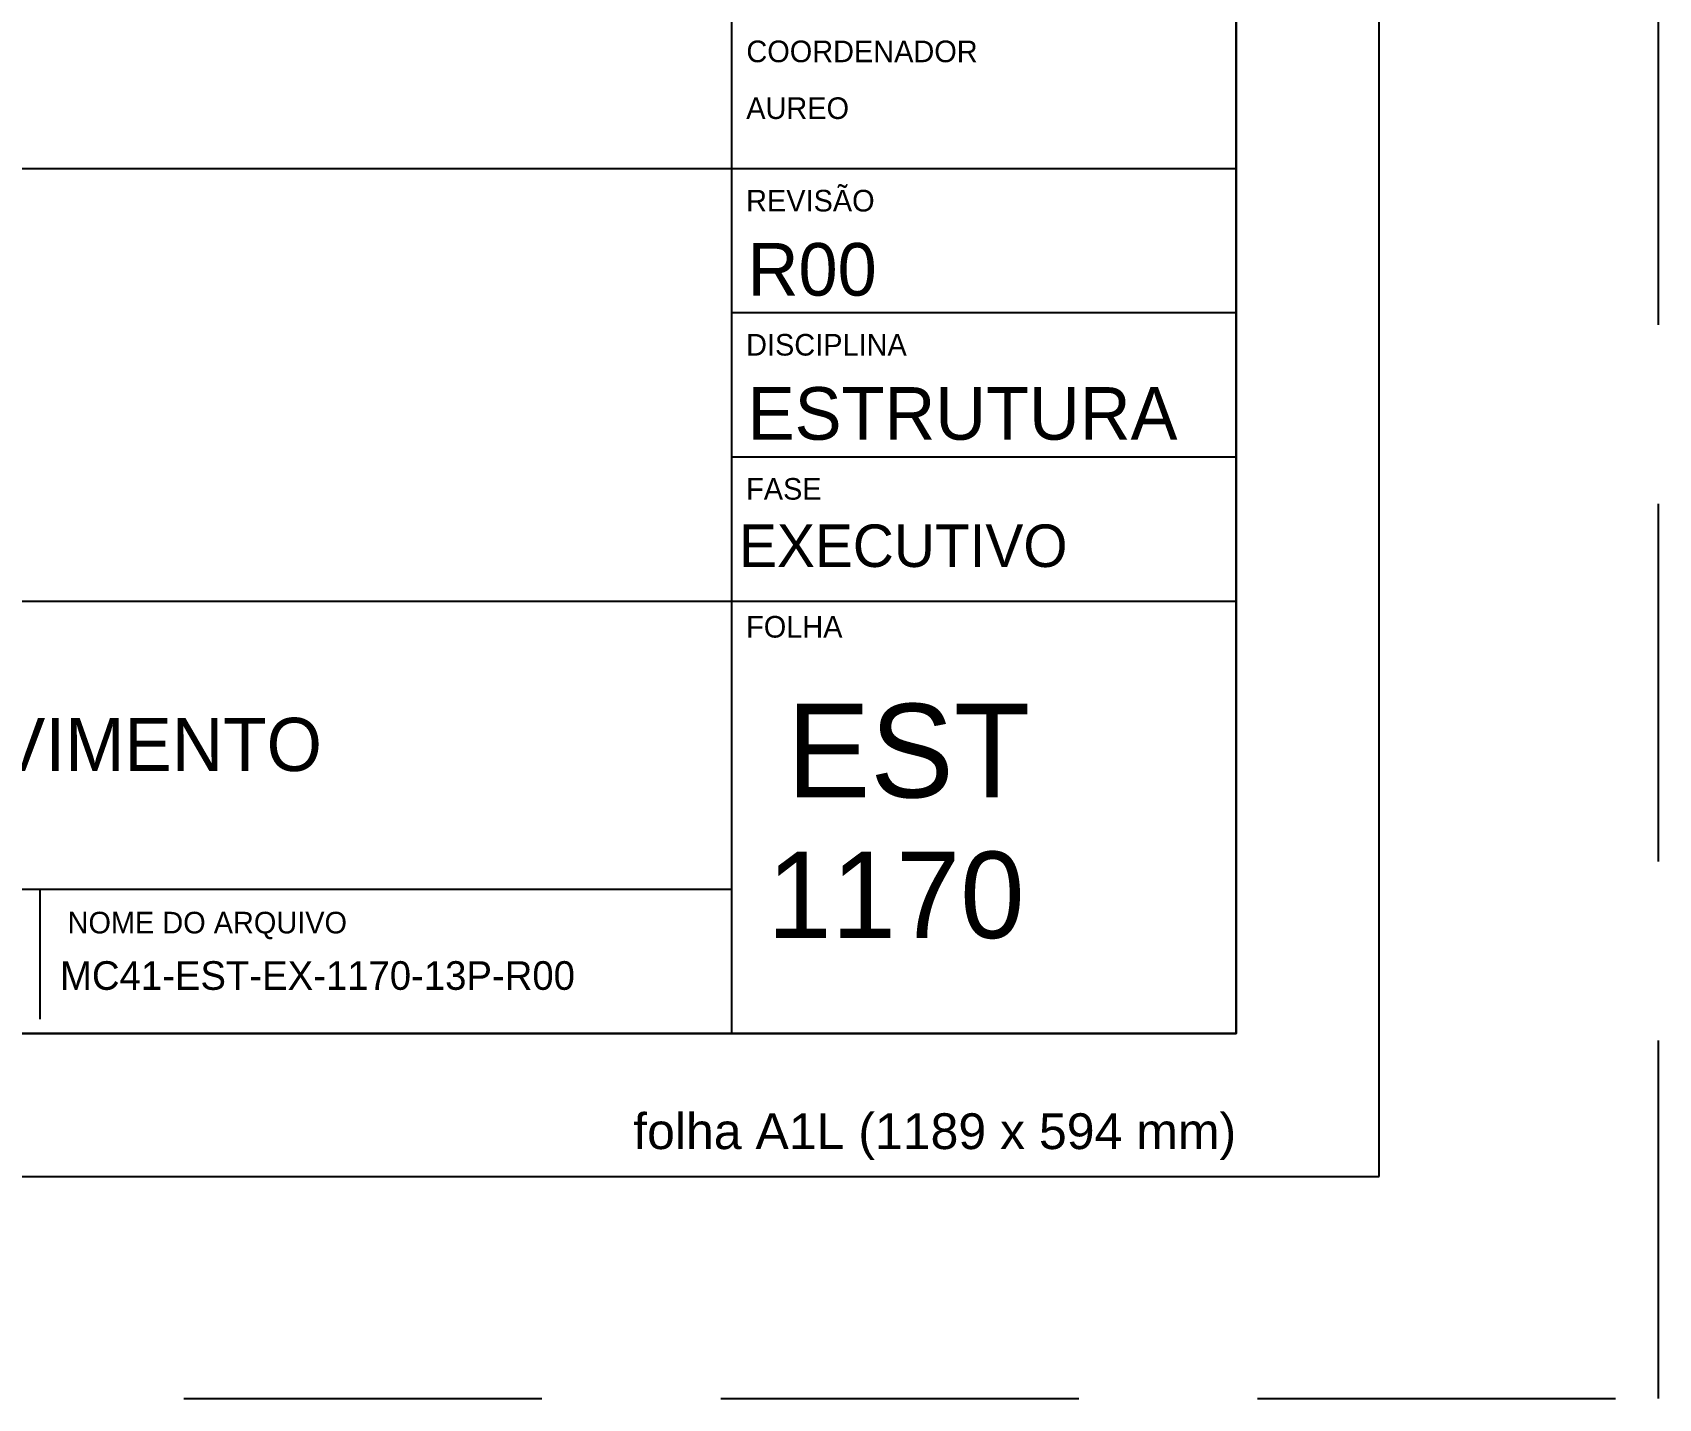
# Model space of a CAD drawing. Extents: x -1 to 122, y -1 to 61.
# Drawn here: x 110.38 to 121.74, y -1.45 to 8.09 of the extents above; entities that cross this region are included whole.
import ezdxf
from ezdxf.enums import TextEntityAlignment as Align

# ---------------------------------------------------------------- set-up
doc = ezdxf.new("R2010")
doc.units = 0
doc.header["$MEASUREMENT"] = 0
doc.linetypes.add('HIDDEN', pattern=[0.375, 0.25, -0.125])
doc.layers.get('0').update_dxf_attribs({"linetype": 'CONTINUOUS'})
doc.layers.get('Defpoints').update_dxf_attribs({"linetype": 'CONTINUOUS'})
for name, color, linetype in [('_ARQUIVO', 7, 'CONTINUOUS'), ('ARQ-MAR', 2, 'CONTINUOUS'), ('ARQ_CAR', 7, 'CONTINUOUS'), ('ARQ_CAR-TXT', 7, 'CONTINUOUS'), ('ARQ_FOLHA', 7, 'CONTINUOUS'), ('ARQ_TXT-2', 2, 'CONTINUOUS'), ('ARQ_TXT-4', 4, 'CONTINUOUS'), ('ARQ_VISTA 0', 251, 'CONTINUOUS')]:
    doc.layers.add(name, color=color, linetype=linetype)
doc.styles.add('01-MILLEU', font='GOTHIC.TTF')
doc.styles.add('TQS_ARIAL', font='arial.ttf')

# ---------------------------------------------------------------- blocks, each defined once
blk = doc.blocks.new('FOLHA A1+1 - 1102 X 594')
at = {"layer": 'ARQ_FOLHA', "color": 1}
for points in [[(-1189, 0), (0, 0), (0, 594), (-1189, 594)], [(-1164, 10), (-10, 10), (-10, 584), (-1164, 584)]]:
    blk.add_lwpolyline(points, close=True, dxfattribs=at)
at = {"layer": 'Defpoints', "color": 8, "linetype": 'HIDDEN', "ltscale": 100}
blk.add_lwpolyline([(-1208.5, 609.5), (-1208.5, -15.5), (19.5, -15.5), (19.5, 609.5)], close=True, dxfattribs=at)
at = {"layer": 'ARQ_FOLHA', "insert": (-10, 4.42), "char_height": 2.5, "width": 84.157, "attachment_point": 3, "style": 'TQS_ARIAL'}
blk.add_mtext('\\pxt3;folha A1L (1189 x 594 mm)', dxfattribs=at)
blk = doc.blocks.new('*U5')
at = {"layer": 'ARQ_CAR-TXT', "true_color": 0x58ba48}
h = blk.add_hatch(color=85, dxfattribs=at)
h.dxf.hatch_style = 1
h.paths.add_polyline_path([(-11.28, 0), (0, 0), (0, 30), (-11.28, 30)])
at = {"layer": 'ARQ_CAR', "color": 5}
blk.add_lwpolyline([(-11.28, 0), (0, 0), (0, 30), (-11.28, 30)], close=True, dxfattribs=at)
at = {"layer": 'ARQ_CAR-TXT', "color": 4, "style": '01-MILLEU'}
blk.add_text('EX', height=4.614, rotation=90, dxfattribs=at).set_placement((-3.26, 10.64))
at = {"layer": 'ARQ_TXT-2', "style": '01-MILLEU'}
blk.add_text('EXECUTIVO', height=2.95, dxfattribs=at).set_placement((-34.5, -57.63))
blk = doc.blocks.new('SELO METROCASA - EXECUTIVO')
at = {"layer": 'ARQ-MAR', "color": 5}
blk.add_line((-173.01, 10), (-35, 10), dxfattribs=at)
at = {"layer": 'ARQ-MAR', "color": 3}
blk.add_line((-83.01, 1), (-83.01, 6), dxfattribs=at)
at = {"layer": 'ARQ_CAR', "color": 5}
blk.add_lwpolyline([(-175, 0), (-175, 120), (0, 120), (0, 0)], close=True, dxfattribs=at)
for points in [[(-35, 0), (-35, 90)], [(0, 60), (-175, 60)], [(-175, 30), (0, 30)], [(-175, 10), (-35, 10)]]:
    blk.add_lwpolyline(points, dxfattribs=at)
at = {"layer": 'ARQ_CAR'}
for points in [[(0, 50), (-35, 50)], [(0, 40), (-35, 40)]]:
    blk.add_lwpolyline(points, dxfattribs=at)
at = {"layer": 'ARQ_CAR', "color": 3}
blk.add_lwpolyline([(-83.01, 1), (-83.01, 10)], dxfattribs=at)
at = {"layer": 'ARQ_CAR-TXT', "color": 1, "style": '01-MILLEU'}
for s, p in [('COORDENADOR', (-33.99, 67.4)), ('REVISÃO', (-34.01, 57.04)), ('DISCIPLINA', (-34.01, 47.04)), ('FASE', (-34.01, 37.04)), ('FOLHA', (-34.01, 27.47)), ('NOME DO ARQUIVO', (-81.1, 6.94))]:
    blk.add_text(s, height=1.5, dxfattribs=at).set_placement(p)
at = {"layer": 'ARQ_CAR-TXT', "color": 4, "style": '01-MILLEU'}
blk.add_attdef('ASSUNTO.DO.PROJETO', (-163.54, 18.21), '', height=3.69, dxfattribs=at)
at = {"layer": 'ARQ_TXT-2', "style": '01-MILLEU'}
for tag, p in [('N_REV0', (-169.74, 157.54)), ('R_DES', (-155.84, 157.49)), ('DATA_0', (-140.16, 157.49))]:
    blk.add_attdef(tag, text='', height=2, dxfattribs=at).set_placement(p, align=Align.MIDDLE_CENTER)
for tag, p, height in [('DESCRIÇÃO.DA.REVISÃO_0', (-131.24, 156.49), 2), ('MC_XXX-XX', (-33.9, 82.8), 1.5), ('RESPONSÁVEL', (-34, 73.46), 1.5), ('COORDENADOR', (-34, 63.46), 1.5), ('XXX-XX', (-33.9, 51.2), 3.65), ('DISCIPLINA', (-33.9, 41.2), 3.65), ('OBRA', (-164.01, 39.31), 3), ('ENDEREÇO', (-164.01, 34.81), 3), ('ESCALA', (-155.51, 2.7), 2)]:
    blk.add_attdef(tag, p, '', height=height, dxfattribs=at)
blk.add_attdef('DCP', text='', height=3.24, dxfattribs=at).set_placement((-23.62, 17.18), align=Align.MIDDLE_LEFT)
blk.add_attdef('DES', text='', height=2.99, dxfattribs=at).set_placement((-19.84, 12.19), align=Align.MIDDLE)
at = {"layer": 'ARQ_TXT-4', "style": '01-MILLEU'}
blk.add_attdef('CLIENTE', (-164.51, 45.8), '', height=5, dxfattribs=at)
at = {"layer": 'ARQ_VISTA 0', "style": '01-MILLEU'}
blk.add_attdef('LOGO', (-164.51, 77.38), '', height=5, dxfattribs=at)

msp = doc.modelspace()

# ---------------------------------------------------------------- block references
at = {"xscale": 0.09999999999999938, "yscale": 0.09999999999999938, "zscale": 0.09999999999999938}
msp.add_blockref('FOLHA A1+1 - 1102 X 594', (119.786331, 0.100435), dxfattribs=at)
ref = msp.add_blockref('SELO METROCASA - EXECUTIVO', (118.786331, 1.100435), dxfattribs=dict(xscale=0.1006544394922334, yscale=0.1006544394922334, zscale=0.1006544394922334))
ref.add_attrib('ASSUNTO.DO.PROJETO', 'ARMAÇÃO DAS PAREDES DO 13° PAVIMENTO', (101.378282, 2.933252), dxfattribs={"layer": 'ARQ_CAR-TXT', "color": 4, "height": 0.37156096, "style": '01-MILLEU'})
ref.add_attrib('XXX-XX', 'R00', (115.374146, 6.253942), dxfattribs={"layer": 'ARQ_TXT-2', "height": 0.3673887, "style": '01-MILLEU'})
ref.add_attrib('DCP', 'EST', dxfattribs={"layer": 'ARQ_TXT-2', "height": 0.6542539, "style": '01-MILLEU'}).set_placement((115.646416, 3.075719), align=Align.MIDDLE_LEFT)
ref.add_attrib('DES', '1170', dxfattribs={"layer": 'ARQ_TXT-2', "height": 0.6039266, "style": '01-MILLEU'}).set_placement((116.409701, 2.068562), align=Align.MIDDLE)
ref.add_attrib('COORDENADOR', 'AUREO', (115.36408, 7.487966), dxfattribs={"layer": 'ARQ_TXT-2', "height": 0.1509817, "style": '01-MILLEU'})
ref.add_attrib('DISCIPLINA', 'ESTRUTURA', (115.374146, 5.247398), dxfattribs={"layer": 'ARQ_TXT-2', "height": 0.3673887, "style": '01-MILLEU'})
at = {"layer": 'ARQ_CAR', "xscale": 0.1006544394922334, "yscale": 0.1006544394922334, "zscale": 0.1006544394922334}
msp.add_blockref('*U5', (118.786331, 10.159334), dxfattribs=at)

# ---------------------------------------------------------------- texts
at = {"layer": '_ARQUIVO', "style": '01-MILLEU'}
msp.add_text('MC41-EST-EX-1170-13P-R00 ', height=0.2, dxfattribs=at).set_placement((110.570303, 1.404866))

doc.saveas('drawing.dxf')
